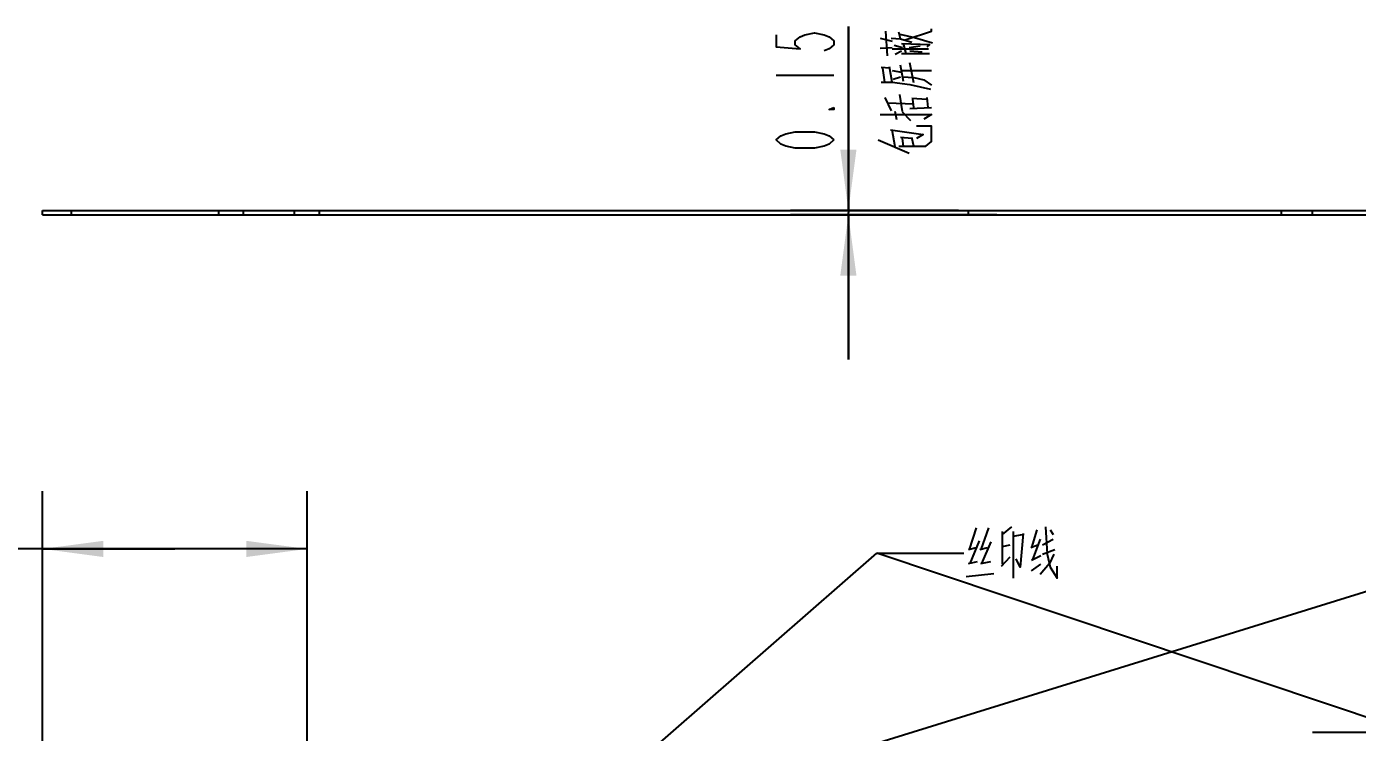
# Model space of a CAD drawing. Header units: millimetres. Extents: x 0 to 210, y 0 to 297.
# Drawn here: x 47.46 to 93.46, y 125.59 to 150 of the extents above; entities that cross this region are included whole.
import ezdxf

# ---------------------------------------------------------------- set-up
doc = ezdxf.new("R2010")
doc.units = ezdxf.units.MM
doc.header["$LTSCALE"] = 19.36
doc.layers.get('0').update_dxf_attribs({"linetype": 'CONTINUOUS'})
doc.styles.get("Standard").update_dxf_attribs({"font": 'SIMPLEX.SHX', "width": 0.56})
doc.dimstyles.new('DIMSTYLE_3', dxfattribs={"dimtxt": 2, "dimasz": 2.1, "dimexe": 2, "dimexo": 0.35, "dimgap": 0.5, "dimtad": 1, "dimzin": 0, "dimdsep": 46, "dimtxsty": 'STANDARD', "dimblk": '_FILLED', "dimblk1": '_FILLED', "dimblk2": '_FILLED', "dimcen": 0.09, "dimazin": 0, "dimtp": 0.01, "dimtm": 0.01, "dimtfac": 1, "dimtofl": 0, "dimtmove": 0, "dimatfit": 3, "dimldrblk": '_FILLED', "dimfxl": 1, "dimtolj": 1, "dimtzin": 0, "dimarcsym": 0})
doc.dimstyles.new('DIMSTYLE_5', dxfattribs={"dimtxt": 2, "dimasz": 2.1, "dimexe": 2, "dimexo": 0.35, "dimgap": 0.5, "dimtad": 1, "dimdec": 1, "dimzin": 0, "dimdsep": 46, "dimtxsty": 'STANDARD', "dimblk": '_FILLED', "dimblk1": '_FILLED', "dimblk2": '_FILLED', "dimcen": 0.09, "dimazin": 0, "dimtol": 1, "dimtp": 0.4, "dimtm": 0.4, "dimtfac": 1, "dimtdec": 1, "dimtofl": 0, "dimtmove": 0, "dimatfit": 3, "dimldrblk": '_FILLED', "dimfxl": 1, "dimtolj": 1, "dimtzin": 0, "dimarcsym": 0})
doc.dimstyles.get("Standard").update_dxf_attribs({"dimtxt": 2, "dimasz": 2.1, "dimexe": 2, "dimexo": 0.35, "dimtad": 1, "dimzin": 0, "dimdsep": 46, "dimtxsty": 'STANDARD', "dimblk": '_FILLED', "dimblk1": '_FILLED', "dimblk2": '_FILLED', "dimcen": 0.09, "dimazin": 0, "dimtol": 1, "dimtp": 0.01, "dimtm": 0.01, "dimtfac": 1, "dimtofl": 0, "dimtmove": 0, "dimatfit": 3, "dimldrblk": '_FILLED', "dimfxl": 1, "dimtolj": 1, "dimtzin": 0, "dimarcsym": 0})

# ---------------------------------------------------------------- blocks, each defined once
blk = doc.blocks.new('_FILLED')
at = {"color": 0, "linetype": 'BYBLOCK'}
blk.add_solid([(0, 0), (-1, 0.133), (-1, -0.133)], dxfattribs=at)
blk = doc.blocks.new('*D11')
at = {"color": 2}
for p, q in [((75.863, 143.64), (75.863, 149.997)), ((75.863, 149.997), (75.863, 143.565)), ((79.664, 143.64), (73.863, 143.64)), ((75.863, 138.49), (75.863, 143.565)), ((80.997, 143.49), (73.863, 143.49)), ((75.863, 143.49), (75.863, 138.49))]:
    blk.add_line(p, q, dxfattribs=at)
at = {"color": 2, "xscale": 2.1, "yscale": 2.1, "zscale": 2.1}
for p, rotation in [((75.863, 143.64), 270), ((75.863, 143.49), 90)]:
    blk.add_blockref('_FILLED', p, dxfattribs=dict(at, rotation=rotation))
blk = doc.blocks.new('*D17')
at = {"color": 2}
for p, q in [((48.006, 119.928), (48.006, 133.938)), ((57.152, 122.052), (57.152, 133.938)), ((52.579, 131.938), (36.456, 131.938)), ((48.006, 131.938), (52.579, 131.938)), ((57.152, 131.938), (52.579, 131.938))]:
    blk.add_line(p, q, dxfattribs=at)
at = {"color": 2, "xscale": 2.1, "yscale": 2.1, "zscale": 2.1, "rotation": 180}
blk.add_blockref('_FILLED', (48.006, 131.938), dxfattribs=at)
at = {"color": 2, "xscale": 2.1, "yscale": 2.1, "zscale": 2.1}
blk.add_blockref('_FILLED', (57.152, 131.938), dxfattribs=at)

msp = doc.modelspace()

# ---------------------------------------------------------------- linework, layer by layer
at = {"color": 2}
for p, q in [((76.959, 149.597), (77.379, 149.49)), ((77.217, 148.983), (77.153, 149.837)), ((77.669, 149.57), (77.605, 149.81)), ((76.959, 149.25), (77.379, 149.277)), ((77.379, 149.223), (78.637, 149.223)), ((77.443, 149.357), (77.734, 149.277)), ((77.701, 149.143), (77.475, 149.037)), ((77.701, 149.063), (78.669, 149.063)), ((77.863, 149.063), (77.766, 149.41)), ((77.959, 149.277), (78.346, 149.33)), ((78.411, 149.117), (77.992, 149.143)), ((77.282, 148.557), (76.992, 148.583)), ((77.379, 148.077), (77.282, 148.61)), ((77.766, 148.103), (77.669, 148.663)), ((78.121, 148.05), (77.992, 148.743)), ((73.363, 148.317), (75.363, 148.317)), ((77.121, 148.077), (77.056, 148.557)), ((77.379, 148.477), (77.701, 148.423)), ((77.411, 148.183), (77.669, 148.263)), ((77.701, 148.477), (78.734, 148.477)), ((77.121, 147.543), (77.346, 147.09)), ((77.217, 147.357), (78.121, 147.33)), ((77.734, 147.063), (77.637, 147.65)), ((78.056, 147.517), (78.572, 147.49)), ((78.121, 147.197), (78.088, 147.49)), ((78.572, 147.543), (78.605, 147.197)), ((77.54, 146.77), (77.475, 147.063)), ((78.024, 146.743), (77.734, 147.037)), ((77.992, 147.17), (78.734, 147.197)), ((77.475, 145.837), (77.379, 146.423)), ((76.895, 146.077), (77.959, 145.623)), ((78.056, 146.13), (77.669, 146.157)), ((77.766, 145.863), (77.734, 146.13)), ((78.121, 145.863), (78.056, 146.157)), ((80.277, 132.664), (80.037, 131.922)), ((80.703, 132.664), (80.437, 131.922)), ((81.503, 132.696), (81.183, 132.438)), ((81.183, 132.535), (81.183, 131.406)), ((81.557, 132.535), (81.557, 130.922)), ((82.383, 132.6), (82.197, 131.987)), ((82.837, 132.6), (82.943, 132.438)), ((80.383, 132.213), (80.063, 131.438)), ((80.783, 132.18), (80.463, 131.438)), ((81.183, 132.019), (81.45, 132.083)), ((81.557, 132.374), (81.877, 132.438)), ((82.17, 131.987), (82.41, 132.083)), ((82.49, 132.277), (82.223, 131.567)), ((82.57, 132.083), (82.943, 132.277)), ((80.01, 131.922), (80.277, 131.987)), ((80.41, 131.922), (80.677, 131.987)), ((81.157, 131.342), (81.45, 131.664)), ((82.517, 131.696), (82.197, 131.535)), ((82.57, 131.761), (82.997, 131.922)), ((80.01, 131.438), (80.33, 131.503)), ((80.437, 131.438), (80.783, 131.503)), ((82.197, 131.18), (82.517, 131.406)), ((79.93, 130.987), (80.89, 131.083))]:
    msp.add_line(p, q, dxfattribs=at)
at = {"color": 7}
for p, q in [((48.006, 143.49), (48.006, 143.64)), ((48.006, 143.64), (131.826, 143.64)), ((48.006, 143.49), (131.826, 143.49)), ((97.405, 125.595), (91.905, 125.595))]:
    msp.add_line(p, q, dxfattribs=at)
at = {"color": 9}
for p, q in [((49.006, 143.49), (49.006, 143.64)), ((54.1, 143.49), (54.1, 143.64)), ((54.957, 143.49), (54.957, 143.64)), ((56.719, 143.49), (56.719, 143.64)), ((57.577, 143.49), (57.577, 143.64)), ((80.014, 143.49), (80.014, 143.64)), ((90.83, 143.49), (90.83, 143.64)), ((91.905, 143.49), (91.905, 143.64))]:
    msp.add_line(p, q, dxfattribs=at)
at = {"color": 2}
for points in [[(73.363, 149.717), (73.363, 149.297), (74.196, 149.227), (74.029, 149.367), (74.029, 149.507), (74.196, 149.647), (74.363, 149.717), (74.696, 149.787), (75.029, 149.717), (75.196, 149.647), (75.363, 149.507), (75.363, 149.367), (75.196, 149.227), (75.029, 149.157)], [(77.346, 149.597), (77.669, 149.57), (78.056, 149.463)], [(77.637, 149.73), (78.153, 149.623), (78.766, 149.437)], [(77.83, 149.543), (78.734, 149.837), (78.734, 149.917)], [(77.701, 149.41), (78.669, 149.383), (78.572, 149.303)], [(77.734, 148.263), (78.121, 148.237), (78.475, 148.157), (78.734, 147.97)], [(76.992, 148.077), (77.379, 148.077), (77.992, 147.997), (78.701, 147.837)], [(75.363, 147.197), (75.363, 147.127), (75.196, 147.127), (75.363, 147.197)], [(76.959, 146.957), (78.734, 146.957), (78.475, 146.797)], [(75.363, 146.077), (75.196, 145.937), (75.029, 145.867), (74.696, 145.797), (74.029, 145.797), (73.696, 145.867), (73.529, 145.937), (73.363, 146.077), (73.529, 146.217), (73.696, 146.287), (74.029, 146.357), (74.696, 146.357), (75.029, 146.287), (75.196, 146.217), (75.363, 146.077)], [(77.314, 146.423), (78.443, 146.263), (78.217, 146.13)], [(77.605, 145.863), (78.54, 145.863), (78.734, 146.023), (78.734, 146.557), (78.217, 146.557)], [(82.677, 132.696), (82.73, 131.761), (82.837, 131.309)], [(81.903, 132.471), (81.797, 131.309), (81.663, 131.6)], [(82.97, 131.761), (82.81, 131.438), (82.49, 131.051)], [(82.837, 131.309), (83.077, 130.922), (83.077, 131.342)]]:
    msp.add_lwpolyline(points, dxfattribs=at)

# ---------------------------------------------------------------- dimensions: what is measured, and where the dimension line sits
dim = msp.add_linear_dim(base=(75.863, 143.49), p1=(80.014, 143.64), p2=(81.347, 143.49), angle=270, text='<>\\P包括屏蔽膜', dimstyle='DIMSTYLE_3', dxfattribs=at)
dim.commit()
dim.dimension.update_dxf_attribs({"geometry": '*D11', "text_midpoint": (75.863, 145.517), "dimtype": 160})
dim = msp.add_linear_dim(base=(57.152, 131.938), p1=(48.006, 119.578), p2=(57.152, 121.702), text='<>\\P弯折中线位置', dimstyle='DIMSTYLE_5', dxfattribs=at)
dim.commit()
dim.dimension.update_dxf_attribs({"geometry": '*D17', "text_midpoint": (36.456, 131.938), "dimtype": 160})

# ---------------------------------------------------------------- leaders
for points, override in [([(51.036, 117.231), (101.545, 132.881), (98.545, 132.881)], {"dimtad": 0, "dimldrblk": 'NONE'}), ([(58.977, 116.193), (76.85, 131.793), (79.85, 131.793)], {"dimtad": 0}), ([(122.63, 116.426), (76.85, 131.793), (79.85, 131.793)], {"dimtad": 0})]:
    msp.add_leader(points, dimstyle='STANDARD', override=override, dxfattribs=at)

doc.saveas('drawing.dxf')
